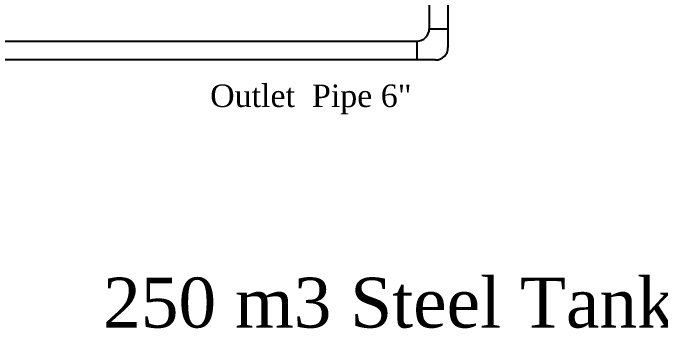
# Model space of a CAD drawing. Header units: centimetres. Extents: x 19229 to 51025, y 9487 to 24710.
# Drawn here: x 25484 to 26003, y 10527 to 10792 of the extents above; entities that cross this region are included whole.
import ezdxf

# ---------------------------------------------------------------- set-up
doc = ezdxf.new("R2010")
doc.units = ezdxf.units.CM
doc.layers.get('0').update_dxf_attribs({"linetype": 'CONTINUOUS'})
doc.styles.add('style3', font='times.ttf', dxfattribs={"height": 25})

msp = doc.modelspace()

# ---------------------------------------------------------------- linework, layer by layer
at = {"color": 7}
for p, q in [((25817.92, 10833.91), (25817.92, 10778.91)), ((25832.92, 10833.91), (25832.92, 10763.91)), ((25817.92, 10778.91), (25832.92, 10778.91)), ((25535.65, 10768.91), (25807.92, 10768.91)), ((25807.92, 10768.91), (25807.92, 10753.91)), ((25822.92, 10753.91), (25535.65, 10753.91))]:
    msp.add_line(p, q, dxfattribs=at)
at = {"color": 7, "ltscale": 20}
for p, q in [((25475.65, 10768.91), (25535.65, 10768.91)), ((25535.65, 10753.91), (25475.65, 10753.91))]:
    msp.add_line(p, q, dxfattribs=at)
at = {"color": 7}
for centre in [(25807.92, 10778.91), (25822.92, 10763.91)]:
    msp.add_arc(centre, 10, 270, 0, dxfattribs=at)

# ---------------------------------------------------------------- texts
at = {"color": 7, "style": 'style3'}
for s, height, p in [('Outlet  Pipe 6"', 18, (25642.38, 10716.27)), ('250 m3 Steel Tank  Profile (Al-Islameya Company)', 40, (25556.59, 10539.71))]:
    msp.add_text(s, height=height, dxfattribs=at).set_placement(p)

doc.saveas('drawing.dxf')
